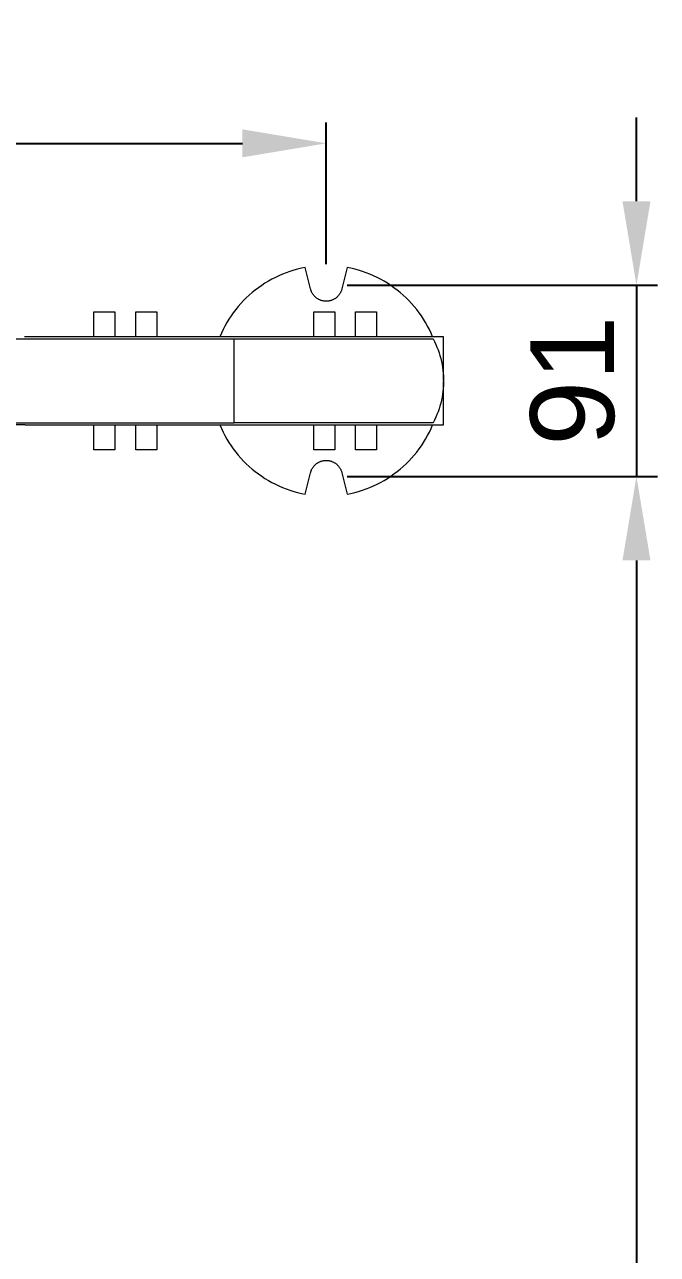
# Model space of a CAD drawing. Header units: millimetres. Extents: x -209 to 4251, y 50 to 3279.
# Drawn here: x 1544 to 1847, y 1265 to 1852 of the extents above; entities that cross this region are included whole.
import ezdxf

# ---------------------------------------------------------------- set-up
doc = ezdxf.new("R2010")
doc.units = ezdxf.units.MM
doc.layers.add('ZANO_R', color=7, linetype='Continuous', lineweight=0)
doc.layers.add('ZANO_W', color=1, linetype='Continuous', lineweight=0)
doc.styles.get("Standard").update_dxf_attribs({"font": 'ARIALUNI.TTF'})
doc.dimstyles.new('pl i ang', dxfattribs={"dimtxt": 50, "dimasz": 50, "dimexe": 1.25, "dimexo": 0.625, "dimgap": 10, "dimtad": 1, "dimtoh": 1, "dimtxsty": 'Standard', "dimcen": 2.5, "dimclrd": 1, "dimclre": 1, "dimclrt": 1, "dimadec": 0, "dimazin": 0, "dimtfac": 1, "dimtmove": 0, "dimatfit": 3, "dimfxl": 1, "dimarcsym": 1})

# ---------------------------------------------------------------- blocks, each defined once
blk = doc.blocks.new('*D428')
at = {"layer": 'ZANO_W', "color": 1, "lineweight": -2}
for p, q in [((1250.37, 1738.06), (1250.37, 1805.74)), ((1688.33, 1738.06), (1688.33, 1805.74)), ((1290.37, 1795.74), (1648.33, 1795.74))]:
    blk.add_line(p, q, dxfattribs=at)
at = {"layer": 'ZANO_W', "color": 1}
for points in [[(1290.37, 1802.41), (1290.37, 1789.07), (1250.37, 1795.74)], [(1648.33, 1789.07), (1648.33, 1802.41), (1688.33, 1795.74)]]:
    blk.add_solid(points, dxfattribs=at)
at = {"layer": 'ZANO_W', "color": 1, "insert": (1469.35, 1826.18), "char_height": 40, "attachment_point": 5}
blk.add_mtext('438', dxfattribs=at)
blk = doc.blocks.new('*D429')
at = {"layer": 'ZANO_W', "color": 1, "lineweight": -2}
for p, q in [((1836.53, 1768.06), (1836.53, 1808.06)), ((1698.33, 1728.06), (1846.53, 1728.06)), ((1836.53, 1728.06), (1836.53, 1636.66)), ((1698.33, 1636.66), (1846.53, 1636.66)), ((1836.53, 1596.66), (1836.53, 1556.66))]:
    blk.add_line(p, q, dxfattribs=at)
at = {"layer": 'ZANO_W', "color": 1}
for points in [[(1829.86, 1768.06), (1843.19, 1768.06), (1836.53, 1728.06)], [(1843.19, 1596.66), (1829.86, 1596.66), (1836.53, 1636.66)]]:
    blk.add_solid(points, dxfattribs=at)
at = {"layer": 'ZANO_W', "color": 1, "insert": (1806.09, 1682.36), "char_height": 40, "attachment_point": 5, "rotation": 90}
blk.add_mtext('91', dxfattribs=at)
blk = doc.blocks.new('*D430')
at = {"layer": 'ZANO_W', "color": 1, "lineweight": -2}
for p, q in [((1698.33, 1636.66), (1846.53, 1636.66)), ((1836.53, 1596.66), (1836.53, 310.06)), ((1698.33, 270.06), (1846.53, 270.06))]:
    blk.add_line(p, q, dxfattribs=at)
at = {"layer": 'ZANO_W', "color": 1}
for points in [[(1843.19, 1596.66), (1829.86, 1596.66), (1836.53, 1636.66)], [(1829.86, 310.06), (1843.19, 310.06), (1836.53, 270.06)]]:
    blk.add_solid(points, dxfattribs=at)
at = {"layer": 'ZANO_W', "color": 1, "insert": (1806.09, 953.36), "char_height": 40, "attachment_point": 5, "rotation": 90}
blk.add_mtext('1367', dxfattribs=at)

msp = doc.modelspace()

# ---------------------------------------------------------------- linework, layer by layer
at = {"layer": 'ZANO_R'}
for p, q in [((1665.75, 1732.51), (1664.04, 1731.71)), ((1667.49, 1733.26), (1665.75, 1732.51)), ((1669.25, 1733.95), (1667.49, 1733.26)), ((1671.03, 1734.57), (1669.25, 1733.95)), ((1672.84, 1735.13), (1671.03, 1734.57)), ((1674.66, 1735.63), (1672.84, 1735.13)), ((1676.5, 1736.07), (1674.66, 1735.63)), ((1678.35, 1736.45), (1676.5, 1736.07)), ((1680.85, 1726.23), (1678.35, 1736.45)), ((1698.31, 1736.45), (1695.81, 1726.23)), ((1700.16, 1736.07), (1698.31, 1736.45)), ((1702, 1735.63), (1700.16, 1736.07)), ((1703.82, 1735.13), (1702, 1735.63)), ((1705.62, 1734.57), (1703.82, 1735.13)), ((1707.41, 1733.95), (1705.62, 1734.57)), ((1709.17, 1733.26), (1707.41, 1733.95)), ((1710.91, 1732.51), (1709.17, 1733.26)), ((1712.62, 1731.71), (1710.91, 1732.51)), ((1655.96, 1726.83), (1654.45, 1725.69)), ((1657.51, 1727.91), (1655.96, 1726.83)), ((1659.09, 1728.95), (1657.51, 1727.91)), ((1660.71, 1729.92), (1659.09, 1728.95)), ((1662.36, 1730.84), (1660.71, 1729.92)), ((1664.04, 1731.71), (1662.36, 1730.84)), ((1680.92, 1725.97), (1680.85, 1726.23)), ((1695.81, 1726.23), (1695.74, 1725.97)), ((1714.3, 1730.84), (1712.62, 1731.71)), ((1715.95, 1729.92), (1714.3, 1730.84)), ((1717.56, 1728.95), (1715.95, 1729.92)), ((1719.15, 1727.91), (1717.56, 1728.95)), ((1720.7, 1726.83), (1719.15, 1727.91)), ((1722.2, 1725.69), (1720.7, 1726.83)), ((1648.83, 1720.64), (1647.54, 1719.26)), ((1650.17, 1721.97), (1648.83, 1720.64)), ((1651.56, 1723.26), (1650.17, 1721.97)), ((1652.98, 1724.5), (1651.56, 1723.26)), ((1654.45, 1725.69), (1652.98, 1724.5)), ((1680.99, 1725.72), (1680.92, 1725.97)), ((1681.08, 1725.47), (1680.99, 1725.72)), ((1681.17, 1725.22), (1681.08, 1725.47)), ((1681.27, 1724.97), (1681.17, 1725.22)), ((1681.39, 1724.73), (1681.27, 1724.97)), ((1681.5, 1724.49), (1681.39, 1724.73)), ((1681.63, 1724.26), (1681.5, 1724.49)), ((1681.77, 1724.03), (1681.63, 1724.26)), ((1681.91, 1723.8), (1681.77, 1724.03)), ((1682.06, 1723.59), (1681.91, 1723.8)), ((1682.22, 1723.37), (1682.06, 1723.59)), ((1682.39, 1723.16), (1682.22, 1723.37)), ((1682.56, 1722.96), (1682.39, 1723.16)), ((1682.74, 1722.76), (1682.56, 1722.96)), ((1682.92, 1722.57), (1682.74, 1722.76)), ((1683.12, 1722.39), (1682.92, 1722.57)), ((1683.32, 1722.21), (1683.12, 1722.39)), ((1683.52, 1722.04), (1683.32, 1722.21)), ((1683.73, 1721.88), (1683.52, 1722.04)), ((1683.95, 1721.73), (1683.73, 1721.88)), ((1684.17, 1721.58), (1683.95, 1721.73)), ((1684.4, 1721.44), (1684.17, 1721.58)), ((1684.63, 1721.31), (1684.4, 1721.44)), ((1684.86, 1721.18), (1684.63, 1721.31)), ((1685.1, 1721.07), (1684.86, 1721.18)), ((1685.35, 1720.96), (1685.1, 1721.07)), ((1685.59, 1720.86), (1685.35, 1720.96)), ((1685.84, 1720.77), (1685.59, 1720.86)), ((1686.1, 1720.69), (1685.84, 1720.77)), ((1686.35, 1720.62), (1686.1, 1720.69)), ((1686.61, 1720.55), (1686.35, 1720.62)), ((1686.87, 1720.5), (1686.61, 1720.55)), ((1687.13, 1720.45), (1686.87, 1720.5)), ((1687.4, 1720.42), (1687.13, 1720.45)), ((1687.66, 1720.39), (1687.4, 1720.42)), ((1687.93, 1720.37), (1687.66, 1720.39)), ((1688.19, 1720.36), (1687.93, 1720.37)), ((1688.46, 1720.36), (1688.19, 1720.36)), ((1688.73, 1720.37), (1688.46, 1720.36)), ((1688.99, 1720.39), (1688.73, 1720.37)), ((1689.26, 1720.42), (1688.99, 1720.39)), ((1689.52, 1720.45), (1689.26, 1720.42)), ((1689.78, 1720.5), (1689.52, 1720.45)), ((1690.04, 1720.55), (1689.78, 1720.5)), ((1690.3, 1720.62), (1690.04, 1720.55)), ((1690.56, 1720.69), (1690.3, 1720.62)), ((1690.81, 1720.77), (1690.56, 1720.69)), ((1691.06, 1720.86), (1690.81, 1720.77)), ((1691.31, 1720.96), (1691.06, 1720.86)), ((1691.55, 1721.07), (1691.31, 1720.96)), ((1691.79, 1721.18), (1691.55, 1721.07)), ((1692.03, 1721.31), (1691.79, 1721.18)), ((1692.26, 1721.44), (1692.03, 1721.31)), ((1692.49, 1721.58), (1692.26, 1721.44)), ((1692.71, 1721.73), (1692.49, 1721.58)), ((1692.92, 1721.88), (1692.71, 1721.73)), ((1693.13, 1722.04), (1692.92, 1721.88)), ((1693.34, 1722.21), (1693.13, 1722.04)), ((1693.54, 1722.39), (1693.34, 1722.21)), ((1693.73, 1722.57), (1693.54, 1722.39)), ((1693.92, 1722.76), (1693.73, 1722.57)), ((1694.1, 1722.96), (1693.92, 1722.76)), ((1694.27, 1723.16), (1694.1, 1722.96)), ((1694.44, 1723.37), (1694.27, 1723.16)), ((1694.59, 1723.59), (1694.44, 1723.37)), ((1694.74, 1723.8), (1694.59, 1723.59)), ((1694.89, 1724.03), (1694.74, 1723.8)), ((1695.02, 1724.26), (1694.89, 1724.03)), ((1695.15, 1724.49), (1695.02, 1724.26)), ((1695.27, 1724.73), (1695.15, 1724.49)), ((1695.38, 1724.97), (1695.27, 1724.73)), ((1695.48, 1725.22), (1695.38, 1724.97)), ((1695.58, 1725.47), (1695.48, 1725.22)), ((1695.66, 1725.72), (1695.58, 1725.47)), ((1695.74, 1725.97), (1695.66, 1725.72)), ((1723.67, 1724.5), (1722.2, 1725.69)), ((1725.1, 1723.26), (1723.67, 1724.5)), ((1726.48, 1721.97), (1725.1, 1723.26)), ((1727.82, 1720.64), (1726.48, 1721.97)), ((1729.11, 1719.26), (1727.82, 1720.64)), ((1577.4, 1715.36), (1587.4, 1715.36)), ((1577.4, 1703.36), (1577.4, 1715.36)), ((1587.4, 1715.36), (1587.4, 1703.36)), ((1597.4, 1715.36), (1607.4, 1715.36)), ((1597.4, 1703.36), (1597.4, 1715.36)), ((1607.4, 1715.36), (1607.4, 1703.36)), ((1643.96, 1714.87), (1642.87, 1713.32)), ((1645.1, 1716.37), (1643.96, 1714.87)), ((1646.3, 1717.84), (1645.1, 1716.37)), ((1647.54, 1719.26), (1646.3, 1717.84)), ((1682.4, 1703.36), (1682.4, 1715.36)), ((1682.4, 1715.36), (1692.4, 1715.36)), ((1682.4, 1703.36), (1682.4, 1715.36)), ((1692.4, 1715.36), (1692.4, 1703.36)), ((1702.4, 1715.36), (1712.4, 1715.36)), ((1702.4, 1703.36), (1702.4, 1715.36)), ((1712.4, 1715.36), (1712.4, 1703.36)), ((1730.36, 1717.84), (1729.11, 1719.26)), ((1731.55, 1716.37), (1730.36, 1717.84)), ((1732.69, 1714.87), (1731.55, 1716.37)), ((1733.78, 1713.32), (1732.69, 1714.87)), ((1639.93, 1708.48), (1639.06, 1706.8)), ((1640.85, 1710.13), (1639.93, 1708.48)), ((1641.83, 1711.74), (1640.85, 1710.13)), ((1642.87, 1713.32), (1641.83, 1711.74)), ((1734.82, 1711.74), (1733.78, 1713.32)), ((1735.8, 1710.13), (1734.82, 1711.74)), ((1736.73, 1708.48), (1735.8, 1710.13)), ((1737.6, 1706.8), (1736.73, 1708.48)), ((1582.25, 1703.36), (1544.27, 1703.36)), ((1610.89, 1703.36), (1582.25, 1703.36)), ((1644.38, 1703.36), (1610.89, 1703.36)), ((1638.25, 1705.09), (1637.49, 1703.36)), ((1639.06, 1706.8), (1638.25, 1705.09)), ((1687.4, 1703.36), (1644.38, 1703.36)), ((1707.4, 1703.36), (1687.4, 1703.36)), ((1744.38, 1703.36), (1707.4, 1703.36)), ((1738.41, 1705.09), (1737.6, 1706.8)), ((1739.16, 1703.36), (1738.41, 1705.09)), ((1744.38, 1682.69), (1744.38, 1703.36)), ((1466.66, 1702.36), (1644.38, 1702.36)), ((1644.38, 1702.36), (1739.38, 1702.36)), ((1644.38, 1662.36), (1644.38, 1702.36)), ((1739.38, 1702.36), (1740.03, 1701.08)), ((1740.03, 1701.08), (1740.64, 1699.78)), ((1740.64, 1699.78), (1741.21, 1698.46)), ((1741.21, 1698.46), (1741.73, 1697.13)), ((1741.73, 1697.13), (1742.21, 1695.77)), ((1742.21, 1695.77), (1742.64, 1694.4)), ((1742.64, 1694.4), (1743.02, 1693.02)), ((1743.02, 1693.02), (1743.36, 1691.62)), ((1743.36, 1691.62), (1743.65, 1690.21)), ((1743.65, 1690.21), (1743.89, 1688.8)), ((1743.89, 1688.8), (1744.08, 1687.38)), ((1744.08, 1687.38), (1744.23, 1685.95)), ((1744.23, 1685.95), (1744.33, 1684.51)), ((1744.33, 1680.21), (1744.23, 1678.77)), ((1744.33, 1684.51), (1744.37, 1683.08)), ((1744.37, 1681.64), (1744.33, 1680.21)), ((1744.37, 1683.08), (1744.37, 1681.64)), ((1744.38, 1661.36), (1744.38, 1682.03)), ((1743.65, 1674.51), (1743.36, 1673.1)), ((1743.89, 1675.92), (1743.65, 1674.51)), ((1744.08, 1677.35), (1743.89, 1675.92)), ((1744.23, 1678.77), (1744.08, 1677.35)), ((1741.73, 1667.6), (1741.21, 1666.26)), ((1742.21, 1668.95), (1741.73, 1667.6)), ((1742.64, 1670.32), (1742.21, 1668.95)), ((1743.02, 1671.71), (1742.64, 1670.32)), ((1743.36, 1673.1), (1743.02, 1671.71)), ((1466.66, 1662.36), (1644.38, 1662.36)), ((1739.38, 1662.36), (1644.38, 1662.36)), ((1740.03, 1663.64), (1739.38, 1662.36)), ((1740.64, 1664.94), (1740.03, 1663.64)), ((1741.21, 1666.26), (1740.64, 1664.94)), ((1544.55, 1661.36), (1345.87, 1661.36)), ((1544.55, 1661.36), (1582.25, 1661.36)), ((1577.4, 1649.36), (1577.4, 1661.36)), ((1582.25, 1661.36), (1610.89, 1661.36)), ((1587.4, 1661.36), (1587.4, 1649.36)), ((1597.4, 1649.36), (1597.4, 1661.36)), ((1607.4, 1661.36), (1607.4, 1649.36)), ((1607.4, 1661.36), (1607.4, 1649.36)), ((1610.89, 1661.36), (1644.38, 1661.36)), ((1637.49, 1661.36), (1638.25, 1659.63)), ((1638.25, 1659.63), (1639.06, 1657.92)), ((1639.06, 1657.92), (1639.93, 1656.24)), ((1639.93, 1656.24), (1640.85, 1654.59)), ((1644.38, 1661.36), (1687.4, 1661.36)), ((1682.4, 1649.36), (1682.4, 1661.36)), ((1687.4, 1661.36), (1707.4, 1661.36)), ((1692.4, 1661.36), (1692.4, 1649.36)), ((1702.4, 1649.36), (1702.4, 1661.36)), ((1707.4, 1661.36), (1744.38, 1661.36)), ((1712.4, 1661.36), (1712.4, 1649.36)), ((1735.8, 1654.59), (1736.73, 1656.24)), ((1736.73, 1656.24), (1737.6, 1657.92)), ((1737.6, 1657.92), (1738.41, 1659.63)), ((1738.41, 1659.63), (1739.16, 1661.36)), ((1640.85, 1654.59), (1641.83, 1652.98)), ((1641.83, 1652.98), (1642.87, 1651.4)), ((1642.87, 1651.4), (1643.96, 1649.86)), ((1643.96, 1649.86), (1645.1, 1648.35)), ((1731.55, 1648.35), (1732.69, 1649.86)), ((1732.69, 1649.86), (1733.78, 1651.4)), ((1733.78, 1651.4), (1734.82, 1652.98)), ((1734.82, 1652.98), (1735.8, 1654.59)), ((1587.4, 1649.36), (1577.4, 1649.36)), ((1607.4, 1649.36), (1597.4, 1649.36)), ((1645.1, 1648.35), (1646.3, 1646.88)), ((1646.3, 1646.88), (1647.54, 1645.46)), ((1647.54, 1645.46), (1648.83, 1644.08)), ((1648.83, 1644.08), (1650.17, 1642.75)), ((1692.4, 1649.36), (1682.4, 1649.36)), ((1685.59, 1643.86), (1685.84, 1643.95)), ((1685.84, 1643.95), (1686.1, 1644.03)), ((1686.1, 1644.03), (1686.35, 1644.1)), ((1686.35, 1644.1), (1686.61, 1644.17)), ((1686.61, 1644.17), (1686.87, 1644.22)), ((1686.87, 1644.22), (1687.13, 1644.27)), ((1687.13, 1644.27), (1687.4, 1644.3)), ((1687.4, 1644.3), (1687.66, 1644.33)), ((1687.66, 1644.33), (1687.93, 1644.35)), ((1687.93, 1644.35), (1688.19, 1644.36)), ((1688.19, 1644.36), (1688.46, 1644.36)), ((1688.46, 1644.36), (1688.73, 1644.35)), ((1688.73, 1644.35), (1688.99, 1644.33)), ((1688.99, 1644.33), (1689.26, 1644.3)), ((1689.26, 1644.3), (1689.52, 1644.27)), ((1689.52, 1644.27), (1689.78, 1644.22)), ((1689.78, 1644.22), (1690.04, 1644.17)), ((1690.04, 1644.17), (1690.3, 1644.1)), ((1690.3, 1644.1), (1690.56, 1644.03)), ((1690.56, 1644.03), (1690.81, 1643.95)), ((1690.81, 1643.95), (1691.06, 1643.86)), ((1712.4, 1649.36), (1702.4, 1649.36)), ((1726.48, 1642.75), (1727.82, 1644.08)), ((1727.82, 1644.08), (1729.11, 1645.46)), ((1729.11, 1645.46), (1730.36, 1646.88)), ((1730.36, 1646.88), (1731.55, 1648.35)), ((1650.17, 1642.75), (1651.56, 1641.46)), ((1651.56, 1641.46), (1652.98, 1640.22)), ((1652.98, 1640.22), (1654.45, 1639.03)), ((1654.45, 1639.03), (1655.96, 1637.89)), ((1678.35, 1628.27), (1680.85, 1638.49)), ((1680.85, 1638.49), (1680.92, 1638.75)), ((1680.92, 1638.75), (1680.99, 1639)), ((1680.99, 1639), (1681.08, 1639.26)), ((1681.08, 1639.26), (1681.17, 1639.5)), ((1681.17, 1639.5), (1681.27, 1639.75)), ((1681.27, 1639.75), (1681.39, 1639.99)), ((1681.39, 1639.99), (1681.5, 1640.23)), ((1681.5, 1640.23), (1681.63, 1640.46)), ((1681.63, 1640.46), (1681.77, 1640.69)), ((1681.77, 1640.69), (1681.91, 1640.92)), ((1681.91, 1640.92), (1682.06, 1641.14)), ((1682.06, 1641.14), (1682.22, 1641.35)), ((1682.22, 1641.35), (1682.39, 1641.56)), ((1682.39, 1641.56), (1682.56, 1641.76)), ((1682.56, 1641.76), (1682.74, 1641.96)), ((1682.74, 1641.96), (1682.92, 1642.15)), ((1682.92, 1642.15), (1683.12, 1642.33)), ((1683.12, 1642.33), (1683.32, 1642.51)), ((1683.32, 1642.51), (1683.52, 1642.68)), ((1683.52, 1642.68), (1683.73, 1642.84)), ((1683.73, 1642.84), (1683.95, 1642.99)), ((1683.95, 1642.99), (1684.17, 1643.14)), ((1684.17, 1643.14), (1684.4, 1643.28)), ((1684.4, 1643.28), (1684.63, 1643.41)), ((1684.63, 1643.41), (1684.86, 1643.54)), ((1684.86, 1643.54), (1685.1, 1643.65)), ((1685.1, 1643.65), (1685.35, 1643.76)), ((1685.35, 1643.76), (1685.59, 1643.86)), ((1691.06, 1643.86), (1691.31, 1643.76)), ((1691.31, 1643.76), (1691.55, 1643.65)), ((1691.55, 1643.65), (1691.79, 1643.54)), ((1691.79, 1643.54), (1692.03, 1643.41)), ((1692.03, 1643.41), (1692.26, 1643.28)), ((1692.26, 1643.28), (1692.49, 1643.14)), ((1692.49, 1643.14), (1692.71, 1642.99)), ((1692.71, 1642.99), (1692.92, 1642.84)), ((1692.92, 1642.84), (1693.13, 1642.68)), ((1693.13, 1642.68), (1693.34, 1642.51)), ((1693.34, 1642.51), (1693.54, 1642.33)), ((1693.54, 1642.33), (1693.73, 1642.15)), ((1693.73, 1642.15), (1693.92, 1641.96)), ((1693.92, 1641.96), (1694.1, 1641.76)), ((1694.1, 1641.76), (1694.27, 1641.56)), ((1694.27, 1641.56), (1694.44, 1641.35)), ((1694.44, 1641.35), (1694.59, 1641.14)), ((1694.59, 1641.14), (1694.74, 1640.92)), ((1694.74, 1640.92), (1694.89, 1640.69)), ((1694.89, 1640.69), (1695.02, 1640.46)), ((1695.02, 1640.46), (1695.15, 1640.23)), ((1695.15, 1640.23), (1695.27, 1639.99)), ((1695.27, 1639.99), (1695.38, 1639.75)), ((1695.38, 1639.75), (1695.48, 1639.5)), ((1695.48, 1639.5), (1695.58, 1639.26)), ((1695.58, 1639.26), (1695.66, 1639)), ((1695.66, 1639), (1695.74, 1638.75)), ((1695.74, 1638.75), (1695.81, 1638.49)), ((1695.81, 1638.49), (1698.31, 1628.27)), ((1720.7, 1637.89), (1722.2, 1639.03)), ((1722.2, 1639.03), (1723.67, 1640.22)), ((1723.67, 1640.22), (1725.1, 1641.46)), ((1725.1, 1641.46), (1726.48, 1642.75)), ((1655.96, 1637.89), (1657.51, 1636.81)), ((1657.51, 1636.81), (1659.09, 1635.78)), ((1659.09, 1635.78), (1660.71, 1634.8)), ((1660.71, 1634.8), (1662.36, 1633.88)), ((1662.36, 1633.88), (1664.04, 1633.01)), ((1664.04, 1633.01), (1665.75, 1632.21)), ((1665.75, 1632.21), (1667.49, 1631.46)), ((1709.17, 1631.46), (1710.91, 1632.21)), ((1710.91, 1632.21), (1712.62, 1633.01)), ((1712.62, 1633.01), (1714.3, 1633.88)), ((1714.3, 1633.88), (1715.95, 1634.8)), ((1715.95, 1634.8), (1717.56, 1635.78)), ((1717.56, 1635.78), (1719.15, 1636.81)), ((1719.15, 1636.81), (1720.7, 1637.89)), ((1667.49, 1631.46), (1669.25, 1630.78)), ((1669.25, 1630.78), (1671.03, 1630.15)), ((1671.03, 1630.15), (1672.84, 1629.59)), ((1672.84, 1629.59), (1674.66, 1629.09)), ((1674.66, 1629.09), (1676.5, 1628.65)), ((1676.5, 1628.65), (1678.35, 1628.27)), ((1698.31, 1628.27), (1700.16, 1628.65)), ((1700.16, 1628.65), (1702, 1629.09)), ((1702, 1629.09), (1703.82, 1629.59)), ((1703.82, 1629.59), (1705.62, 1630.15)), ((1705.62, 1630.15), (1707.41, 1630.78)), ((1707.41, 1630.78), (1709.17, 1631.46))]:
    msp.add_line(p, q, dxfattribs=at)

# ---------------------------------------------------------------- dimensions: what is measured, and where the dimension line sits
at = {"layer": 'ZANO_W'}
dim = msp.add_linear_dim(base=(1688.33, 1795.74), p1=(1250.37, 1728.06), p2=(1688.33, 1728.06), dimstyle='pl i ang', override={"dimtxt": 40, "dimasz": 40, "dimexe": 10, "dimexo": 10, "dimtoh": 0, "dimdec": 0, "dimtdec": 0, "dimtmove": 1}, dxfattribs=at)
dim.commit()
dim.dimension.update_dxf_attribs({"geometry": '*D428', "text_midpoint": (1469.35, 1826.18)})
for base, p1, p2, picture, middle in [((1836.53, 1636.66), (1688.33, 1728.06), (1688.33, 1636.66), '*D429', (1806.09, 1682.36)), ((1836.53, 270.06), (1688.33, 1636.66), (1688.33, 270.06), '*D430', (1806.09, 953.36))]:
    dim = msp.add_linear_dim(base=base, p1=p1, p2=p2, angle=90, dimstyle='pl i ang', override={"dimtxt": 40, "dimasz": 40, "dimexe": 10, "dimexo": 10, "dimtoh": 0, "dimdec": 0, "dimtdec": 0, "dimtmove": 1}, dxfattribs=at)
    dim.commit()
    dim.dimension.update_dxf_attribs({"geometry": picture, "text_midpoint": middle})

doc.saveas('drawing.dxf')
